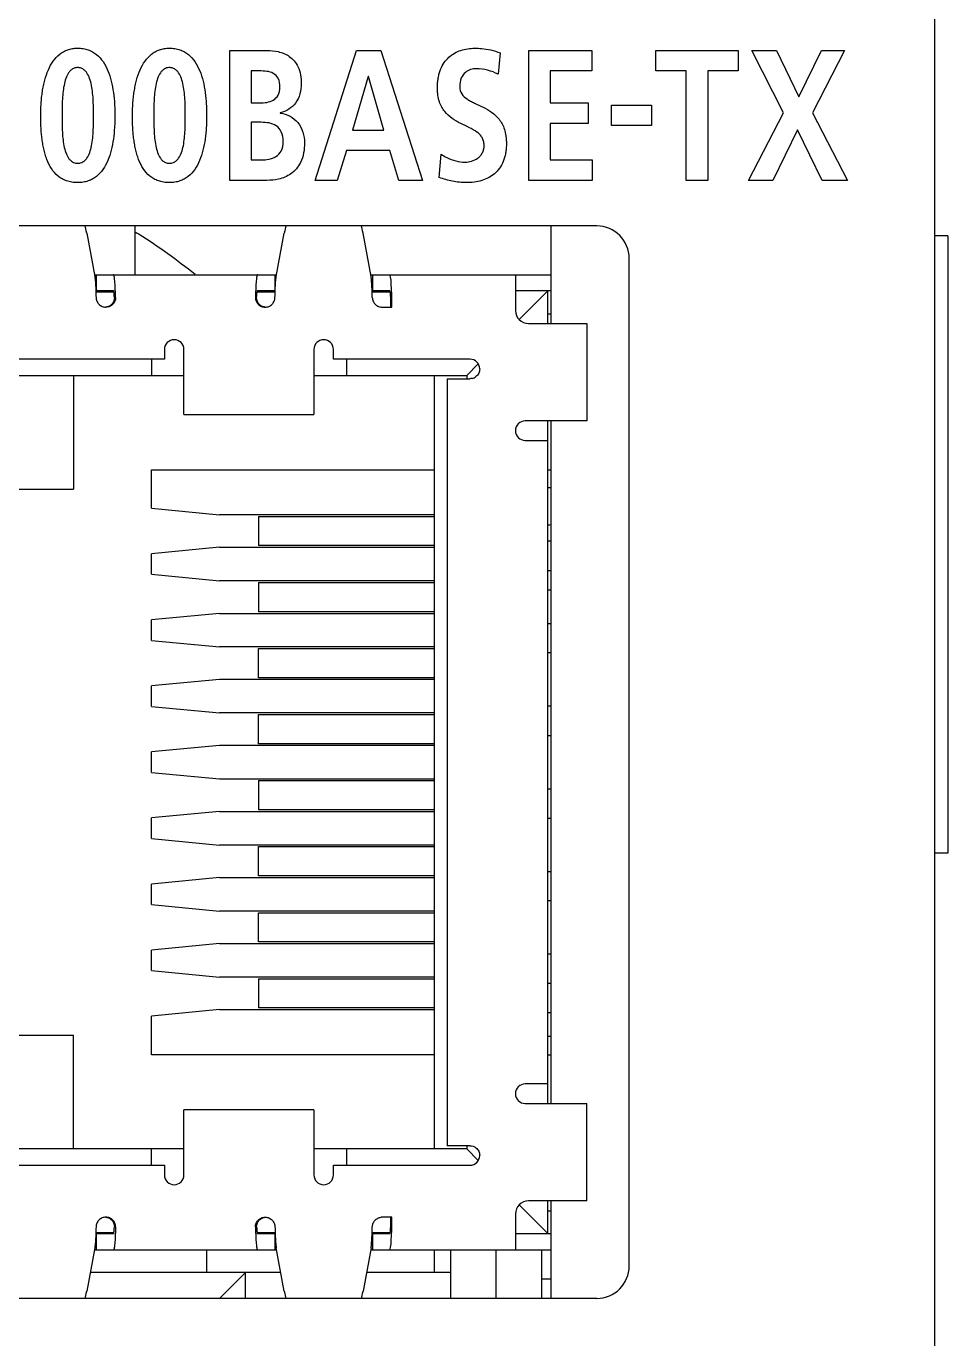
# Model space of a CAD drawing. Extents: x -3 to 202, y 0 to 153.
# Drawn here: x 188.12 to 202.3, y 23.26 to 43.45 of the extents above; entities that cross this region are included whole.
import ezdxf

# ---------------------------------------------------------------- set-up
doc = ezdxf.new("R2010")
doc.units = 0
doc.header["$LTSCALE"] = 19.36
doc.layers.get('0').update_dxf_attribs({"linetype": 'CONTINUOUS'})

msp = doc.modelspace()

# ---------------------------------------------------------------- linework, layer by layer
at = {"color": 7, "linetype": 'CONTINUOUS'}
for p, q in [((202.0985, 18.9832), (202.0985, 123.9832)), ((191.254, 43.0824), (191.8266, 43.0824)), ((191.254, 41.0836), (191.254, 43.0824)), ((192.5673, 41.0836), (193.2057, 43.0824)), ((193.2057, 43.0824), (193.5764, 43.0824)), ((193.5764, 43.0824), (194.2196, 41.0836)), ((195.4129, 43.0452), (195.3826, 42.7158)), ((195.8556, 43.0824), (196.8227, 43.0824)), ((195.8556, 41.0836), (195.8556, 43.0824)), ((196.8227, 43.0824), (196.8227, 42.7672)), ((197.8076, 43.0824), (199.0751, 43.0824)), ((197.8076, 42.7672), (197.8076, 43.0824)), ((199.0751, 43.0824), (199.0751, 42.7672)), ((199.2852, 43.0824), (199.6656, 43.0824)), ((199.7731, 42.1229), (199.2852, 43.0824)), ((199.6656, 43.0824), (200.008, 42.3693)), ((200.008, 42.3693), (200.3577, 43.0824)), ((200.7098, 43.0824), (200.2168, 42.1229)), ((200.3577, 43.0824), (200.7098, 43.0824)), ((191.7095, 42.7672), (191.5827, 42.7672)), ((191.5827, 42.7672), (191.5827, 42.2749)), ((193.3817, 42.6814), (193.1447, 41.8566)), ((193.3865, 42.6814), (193.3817, 42.6814)), ((193.6236, 41.8566), (193.3865, 42.6814)), ((196.8227, 42.7672), (196.184, 42.7672)), ((196.184, 42.7672), (196.184, 42.2749)), ((198.2772, 42.7672), (197.8076, 42.7672)), ((198.2772, 41.0836), (198.2772, 42.7672)), ((199.0751, 42.7672), (198.6059, 42.7672)), ((198.6059, 42.7672), (198.6059, 41.0836)), ((191.5827, 42.2749), (191.7164, 42.2749)), ((196.184, 42.2749), (196.7686, 42.2749)), ((196.7686, 42.2749), (196.7686, 41.9596)), ((197.1241, 42.2404), (197.7411, 42.2404)), ((197.1241, 41.9255), (197.1241, 42.2404)), ((197.7411, 42.2404), (197.7411, 41.9255)), ((192.0285, 42.1229), (192.0285, 42.1171)), ((199.2356, 41.0836), (199.7731, 42.1229)), ((200.2168, 42.1229), (200.7542, 41.0836)), ((191.7377, 41.9769), (191.5827, 41.9769)), ((191.5827, 41.9769), (191.5827, 41.3984)), ((193.1447, 41.8566), (193.6236, 41.8566)), ((196.7686, 41.9596), (196.184, 41.9596)), ((196.184, 41.9596), (196.184, 41.3984)), ((197.7411, 41.9255), (197.1241, 41.9255)), ((199.9894, 41.8621), (199.6067, 41.0836)), ((200.367, 41.0836), (199.9894, 41.8621)), ((191.5827, 41.3984), (191.7377, 41.3984)), ((193.0506, 41.5418), (192.9077, 41.0836)), ((193.7149, 41.5418), (193.0506, 41.5418)), ((193.8558, 41.0836), (193.7149, 41.5418)), ((194.4745, 41.1263), (194.5048, 41.4873)), ((196.184, 41.3984), (196.8272, 41.3984)), ((196.8272, 41.3984), (196.8272, 41.0836)), ((191.8266, 41.0836), (191.254, 41.0836)), ((192.9077, 41.0836), (192.5673, 41.0836)), ((194.2196, 41.0836), (193.8558, 41.0836)), ((196.8272, 41.0836), (195.8556, 41.0836)), ((198.6059, 41.0836), (198.2772, 41.0836)), ((199.6067, 41.0836), (199.2356, 41.0836)), ((200.7542, 41.0836), (200.367, 41.0836)), ((196.8985, 40.3832), (183.8985, 40.3832)), ((189.7985, 39.6332), (189.7985, 40.3832)), ((196.1985, 38.8832), (196.1985, 40.3832)), ((189.0547, 40.2711), (189.1772, 39.6062)), ((191.9699, 39.6062), (192.0923, 40.2711)), ((193.4272, 39.6062), (193.3047, 40.2711)), ((202.2985, 40.2332), (202.0985, 40.2332)), ((202.2985, 40.2332), (202.2985, 30.7332)), ((197.3985, 24.3832), (197.3985, 39.8832)), ((189.1722, 39.6332), (191.9748, 39.6332)), ((189.1985, 39.6332), (189.1985, 39.3832)), ((191.9485, 39.6332), (191.9485, 39.3832)), ((193.4222, 39.6332), (196.1985, 39.6332)), ((193.4485, 39.6332), (193.4485, 39.3832)), ((195.6485, 39.6332), (195.6485, 39.0832)), ((189.4669, 39.3832), (189.1942, 39.3832)), ((189.4721, 39.3747), (189.1945, 39.3747)), ((191.9525, 39.3747), (191.675, 39.3747)), ((191.9529, 39.3832), (191.6801, 39.3832)), ((193.7169, 39.3832), (193.4442, 39.3832)), ((193.7221, 39.3747), (193.4445, 39.3747)), ((196.1985, 39.3832), (195.6485, 39.3832)), ((196.1485, 39.3832), (195.7071, 38.9418)), ((196.1485, 38.8832), (196.1485, 39.3832)), ((189.1947, 39.368), (189.4724, 39.368)), ((191.6747, 39.368), (191.9523, 39.368)), ((193.4447, 39.368), (193.7224, 39.368)), ((193.5988, 39.1332), (193.7485, 39.1332)), ((196.1485, 39.0332), (196.1985, 39.0332)), ((195.8485, 38.8832), (196.7485, 38.8832)), ((196.7485, 38.8832), (196.7485, 37.3832)), ((190.2485, 38.4832), (190.2485, 38.3332)), ((190.5485, 37.4832), (190.5485, 38.4832)), ((192.5485, 38.4832), (192.5485, 37.4832)), ((192.8485, 38.3332), (192.8485, 38.4832)), ((190.2485, 38.3332), (187.5985, 38.3332)), ((190.0485, 38.3332), (190.0485, 38.0832)), ((194.9485, 38.3332), (192.8485, 38.3332)), ((193.0485, 38.3332), (193.0485, 38.0832)), ((194.8985, 38.0832), (195.0766, 38.2612)), ((187.6485, 38.0832), (190.5485, 38.0832)), ((188.8485, 38.0832), (188.8485, 36.3332)), ((192.5485, 38.0832), (194.8985, 38.0832)), ((194.3985, 38.0832), (194.3985, 26.1832)), ((194.5985, 38.0332), (194.9485, 38.0332)), ((194.5985, 38.0332), (194.5985, 26.2332)), ((194.8985, 38.0832), (194.8985, 38.0332)), ((190.5485, 37.4832), (192.5485, 37.4832)), ((196.7485, 37.3832), (195.7985, 37.3832)), ((196.1485, 26.8832), (196.1485, 37.3832)), ((196.1985, 26.8832), (196.1985, 37.3832)), ((195.7985, 37.0832), (196.1485, 37.0832)), ((190.0485, 36.6332), (194.3985, 36.6332)), ((190.0485, 36.0392), (190.0485, 36.6332)), ((196.1485, 36.6332), (196.1985, 36.6332)), ((196.1985, 36.3532), (196.1485, 36.3532)), ((187.1485, 36.3332), (188.8485, 36.3332)), ((190.0485, 36.0392), (191.0985, 35.9392)), ((194.3985, 35.9392), (191.0985, 35.9392)), ((191.6986, 35.9142), (194.3985, 35.9142)), ((191.6986, 35.9142), (191.6986, 35.4642)), ((191.0985, 35.4392), (190.0485, 35.3392)), ((190.0485, 35.0232), (190.0485, 35.3392)), ((191.0985, 35.4392), (194.3985, 35.4392)), ((194.3985, 35.4642), (191.6986, 35.4642)), ((196.1985, 35.5332), (196.1485, 35.5332)), ((190.0485, 35.0232), (191.0985, 34.9232)), ((196.1485, 35.0832), (196.1985, 35.0832)), ((194.3985, 34.9232), (191.0985, 34.9232)), ((191.6986, 34.8982), (194.3985, 34.8982)), ((191.6986, 34.8982), (191.6986, 34.4482)), ((191.0985, 34.4232), (190.0485, 34.3232)), ((191.0985, 34.4232), (194.3985, 34.4232)), ((194.3985, 34.4482), (191.6986, 34.4482)), ((190.0485, 34.0072), (190.0485, 34.3232)), ((196.1985, 34.2632), (196.1485, 34.2632)), ((190.0485, 34.0072), (191.0985, 33.9072)), ((194.3985, 33.9072), (191.0985, 33.9072)), ((191.6986, 33.8822), (194.3985, 33.8822)), ((191.6986, 33.4322), (191.6986, 33.8822)), ((196.1985, 33.8132), (196.1485, 33.8132)), ((191.0985, 33.4072), (190.0485, 33.3072)), ((194.3985, 33.4072), (191.0985, 33.4072)), ((194.3985, 33.4322), (191.6986, 33.4322)), ((190.0485, 32.9912), (190.0485, 33.3072)), ((190.0485, 32.9912), (191.0985, 32.8912)), ((196.1985, 32.9932), (196.1485, 32.9932)), ((194.3985, 32.8912), (191.0985, 32.8912)), ((191.6986, 32.8662), (194.3985, 32.8662)), ((191.6986, 32.4162), (191.6986, 32.8662)), ((196.1485, 32.5432), (196.1985, 32.5432)), ((191.0985, 32.3912), (190.0485, 32.2912)), ((194.3985, 32.3912), (191.0985, 32.3912)), ((194.3985, 32.4162), (191.6986, 32.4162)), ((190.0485, 31.9752), (190.0485, 32.2912)), ((190.0485, 31.9752), (191.0985, 31.8752)), ((191.0985, 31.8752), (194.3985, 31.8752)), ((191.6986, 31.8502), (194.3985, 31.8502)), ((191.6986, 31.8502), (191.6986, 31.4002)), ((196.1485, 31.7232), (196.1985, 31.7232)), ((191.0985, 31.3752), (190.0485, 31.2752)), ((191.0985, 31.3752), (194.3985, 31.3752)), ((194.3985, 31.4002), (191.6986, 31.4002)), ((190.0485, 30.9592), (190.0485, 31.2752)), ((196.1485, 31.2732), (196.1985, 31.2732)), ((190.0485, 30.9592), (191.0985, 30.8592)), ((194.3985, 30.8592), (191.0985, 30.8592)), ((191.6986, 30.8342), (194.3985, 30.8342)), ((191.6986, 30.3842), (191.6986, 30.8342)), ((202.2985, 30.7332), (202.0985, 30.7332)), ((191.0985, 30.3592), (190.0485, 30.2592)), ((191.0985, 30.3592), (194.3985, 30.3592)), ((194.3985, 30.3842), (191.6986, 30.3842)), ((196.1485, 30.4532), (196.1985, 30.4532)), ((190.0485, 29.9432), (190.0485, 30.2592)), ((190.0485, 29.9432), (191.0985, 29.8432)), ((196.1485, 30.0032), (196.1985, 30.0032)), ((194.3985, 29.8432), (191.0985, 29.8432)), ((191.6986, 29.8182), (194.3985, 29.8182)), ((191.6986, 29.3682), (191.6986, 29.8182)), ((191.0985, 29.3432), (190.0485, 29.2432)), ((191.0985, 29.3432), (194.3985, 29.3432)), ((194.3985, 29.3682), (191.6986, 29.3682)), ((190.0485, 28.9272), (190.0485, 29.2432)), ((196.1485, 29.1832), (196.1985, 29.1832)), ((190.0485, 28.9272), (191.0985, 28.8272)), ((194.3985, 28.8272), (191.0985, 28.8272)), ((191.6986, 28.8022), (194.3985, 28.8022)), ((191.6986, 28.8022), (191.6986, 28.3522)), ((196.1485, 28.7332), (196.1985, 28.7332)), ((191.0985, 28.3272), (190.0485, 28.2272)), ((191.0985, 28.3272), (194.3985, 28.3272)), ((194.3985, 28.3522), (191.6986, 28.3522)), ((196.1485, 28.2832), (196.1735, 28.2832)), ((190.0485, 27.6332), (190.0485, 28.2272)), ((187.1485, 27.9332), (188.8485, 27.9332)), ((188.8485, 26.1832), (188.8485, 27.9332)), ((196.1985, 27.9132), (196.1485, 27.9132)), ((194.3985, 27.6332), (190.0485, 27.6332)), ((196.1485, 27.6332), (196.1985, 27.6332)), ((196.1485, 27.1832), (195.7985, 27.1832)), ((195.7985, 26.8832), (196.7485, 26.8832)), ((196.7485, 25.3832), (196.7485, 26.8832)), ((192.5485, 26.7832), (190.5485, 26.7832)), ((190.5485, 25.7832), (190.5485, 26.7832)), ((192.5485, 26.7832), (192.5485, 25.7832)), ((190.5485, 26.1832), (187.6485, 26.1832)), ((190.0485, 25.9332), (190.0485, 26.1832)), ((194.8985, 26.1832), (192.5485, 26.1832)), ((193.0485, 26.1832), (193.0485, 25.9332)), ((194.9485, 26.2332), (194.5985, 26.2332)), ((194.8985, 26.2332), (194.8985, 26.1832)), ((194.8985, 26.1832), (195.0766, 26.0051)), ((187.5985, 25.9332), (190.2485, 25.9332)), ((190.2485, 25.9332), (190.2485, 25.7832)), ((192.8485, 25.9332), (194.9485, 25.9332)), ((192.8485, 25.7832), (192.8485, 25.9332)), ((196.1485, 24.8832), (195.7071, 25.3246)), ((196.7485, 25.3832), (195.8485, 25.3832)), ((196.1485, 24.8832), (196.1485, 25.3832)), ((196.1985, 23.8832), (196.1985, 25.3832)), ((193.7485, 25.1332), (193.5988, 25.1332)), ((195.6485, 25.1832), (195.6485, 24.6332)), ((196.1485, 25.2332), (196.1985, 25.2332)), ((189.1942, 24.8832), (189.4669, 24.8832)), ((189.4721, 24.8917), (189.1945, 24.8917)), ((189.1947, 24.8984), (189.4724, 24.8984)), ((189.1985, 24.8832), (189.1985, 24.6332)), ((191.6747, 24.8984), (191.9523, 24.8984)), ((191.9525, 24.8917), (191.675, 24.8917)), ((191.6801, 24.8832), (191.9529, 24.8832)), ((191.9485, 24.8832), (191.9485, 24.6332)), ((193.4442, 24.8832), (193.7169, 24.8832)), ((193.7221, 24.8917), (193.4445, 24.8917)), ((193.4447, 24.8984), (193.7224, 24.8984)), ((193.4485, 24.8832), (193.4485, 24.6332)), ((195.6485, 24.8832), (196.1985, 24.8832)), ((189.1772, 24.6602), (189.0547, 23.9954)), ((192.0923, 23.9954), (191.9699, 24.6602)), ((193.4272, 24.6602), (193.3047, 23.9954)), ((189.1722, 24.6332), (191.9748, 24.6332)), ((190.8985, 24.6332), (190.8985, 24.2832)), ((193.4222, 24.6332), (196.1985, 24.6332)), ((194.3985, 24.6332), (194.3985, 24.2832)), ((194.6485, 24.6332), (194.6485, 23.8832)), ((195.3485, 24.6332), (195.3485, 23.8832)), ((196.0485, 24.6332), (196.0485, 23.8832)), ((192.0393, 24.2832), (189.1077, 24.2832)), ((191.0985, 23.8832), (191.4985, 24.2832)), ((191.4985, 23.8832), (191.4985, 24.2832)), ((194.6485, 24.2832), (193.3577, 24.2832)), ((196.0485, 24.1832), (196.1985, 24.1832)), ((196.8985, 23.8832), (183.8985, 23.8832))]:
    msp.add_line(p, q, dxfattribs=at)
for centre, radius, start, end in [((196.8985, 39.8832), 0.5, 0, 90), ((189.7003, 39.9971), 0.3, 57.51825, 70.88494), ((184.5985, 31.9832), 9.8, 51.33241, 57.51825), ((193.5988, 39.2838), 0.1506, 264.01225, 269.99161), ((195.8485, 39.0832), 0.2, 179.99995, 269.99986), ((190.3985, 38.4832), 0.15, 0, 180), ((192.6985, 38.4832), 0.15, 0, 180), ((194.9485, 38.1832), 0.15, 0, 90), ((194.9495, 38.1816), 0.1482, 282.34944, 282.91146), ((194.95, 38.1799), 0.1465, 282.86983, 295.12273), ((194.9512, 38.1772), 0.1435, 295.1451, 296.24952), ((194.9485, 38.1822), 0.1492, 296.32472, 308.59428), ((195.7985, 37.2332), 0.15, 90, 270), ((196.2094, 35.2832), 0.5, 91.2503, 97.03024), ((196.2094, 35.2832), 0.5, 262.96976, 268.7497), ((195.7985, 27.0332), 0.15, 90, 270), ((194.9485, 26.0832), 0.15, 270, 360), ((190.3985, 25.7832), 0.15, 180, 360), ((192.6985, 25.7832), 0.15, 180, 360), ((195.8485, 25.1832), 0.2, 90.00014, 180.00005), ((193.5988, 24.9826), 0.1506, 90.0079, 95.98892), ((196.8985, 24.3832), 0.5, 270, 360)]:
    msp.add_arc(centre, radius, start, end, dxfattribs=at)
for centre, major_axis, ratio, start_param, end_param in [((188.9933, 37.4332), (0, 3), 0.0631579, -0.3302974, -0.1800756), ((192.1538, 37.4332), (0, 3), 0.0631579, 0.1800756, 0.3302974), ((193.2433, 37.4332), (0, 3), 0.0631579, -0.3302974, -0.1800756), ((193.7169, 39.1332), (0, 0.5), 0.0631579, -1.5707963, -0.0000129), ((189.4669, 39.1332), (0, 0.25), 0.0631579, -0.2508738, -0.0000158), ((189.4721, 39.3697), (0, 0.005), 0.0631579, -1.9110938, 0.0015236), ((191.675, 39.3697), (0, 0.005), 0.0631579, -0.0015236, 1.9110938), ((191.6801, 39.1332), (0, 0.25), 0.0631579, 0.0000158, 0.2508728), ((193.7169, 39.1332), (0, 0.25), 0.0631579, -0.2508924, -0.0000158), ((193.7221, 39.3697), (0, 0.005), 0.0631579, -1.9110938, 0.0015236), ((193.7169, 39.1332), (0, 0.25), 0.0631579, -1.5707963, -0.3502977), ((196.1735, 30.5832), (0, 2.3), 0.25, -3.1415927, -3.0981007), ((193.7169, 25.1332), (0, 0.5), 0.0631579, -3.1415797, -1.5707963), ((193.7169, 25.1332), (0, 0.25), 0.0631579, -2.791295, -1.5707963), ((189.4669, 25.1332), (0, 0.25), 0.0631579, -3.1415769, -2.8907189), ((189.4721, 24.8967), (0, 0.005), 0.0631579, -3.1431162, -1.2304988), ((191.675, 24.8967), (0, 0.005), 0.0631579, 1.2304988, 3.1431162), ((191.6801, 25.1332), (0, 0.25), 0.0631579, 2.8907199, 3.1415769), ((193.7169, 25.1332), (0, 0.25), 0.0631579, -3.1415768, -2.8906973), ((193.7221, 24.8967), (0, 0.005), 0.0631579, -3.1431162, -1.2304988), ((188.9933, 26.8332), (0, 3), 0.0631579, -2.961517, -2.8112953), ((192.1538, 26.8332), (0, 3), 0.0631579, -3.47189, -3.3216683), ((193.2433, 26.8332), (0, 3), 0.0631579, -2.961517, -2.8112953)]:
    msp.add_ellipse(centre, major_axis=major_axis, ratio=ratio, start_param=start_param, end_param=end_param, dxfattribs=at)
for points, knots in [([(188.3464, 42.0771), (188.3464, 42.0791), (188.3464, 42.083), (188.3464, 42.0908), (188.3465, 42.1046), (188.3467, 42.1242), (188.3472, 42.1478), (188.3481, 42.1792), (188.3497, 42.2185), (188.3533, 42.2812), (188.36, 42.3587), (188.3719, 42.4504), (188.3877, 42.5396), (188.4141, 42.6522), (188.4578, 42.7826), (188.5322, 42.9204), (188.6165, 43.0127), (188.6962, 43.0658), (188.7626, 43.0951), (188.8228, 43.1098), (188.8739, 43.1159), (188.9152, 43.1174), (188.9573, 43.1158), (189.0119, 43.1094), (189.0757, 43.0938), (189.1453, 43.0628), (189.2277, 43.0071), (189.313, 42.911), (189.3858, 42.7691), (189.4359, 42.6079), (189.4673, 42.4344), (189.481, 42.2854), (189.4859, 42.1658), (189.4867, 42.1065), (189.4867, 42.0771)], [0, 0, 0, 0, 0.0022222, 0.0044457, 0.008896, 0.0178085, 0.0267332, 0.0356657, 0.0535367, 0.0713875, 0.1068955, 0.141938, 0.1762828, 0.2097251, 0.2732348, 0.3318384, 0.386351, 0.4130332, 0.4400832, 0.4682744, 0.4830735, 0.4984761, 0.5150546, 0.5308968, 0.5608248, 0.5892362, 0.6170041, 0.6731447, 0.7328737, 0.7968818, 0.86414, 0.9326736, 0.9666578, 1, 1, 1, 1]), ([(189.7578, 42.0771), (189.7578, 42.0791), (189.7578, 42.083), (189.7578, 42.0908), (189.7579, 42.1046), (189.7582, 42.1242), (189.7586, 42.1478), (189.7595, 42.1792), (189.7611, 42.2185), (189.7648, 42.2812), (189.7715, 42.3587), (189.7834, 42.4504), (189.7992, 42.5396), (189.8257, 42.6522), (189.8695, 42.7827), (189.9439, 42.9204), (190.0283, 43.0127), (190.108, 43.0658), (190.1744, 43.0951), (190.2346, 43.1098), (190.2857, 43.1159), (190.327, 43.1174), (190.3691, 43.1158), (190.4237, 43.1094), (190.4875, 43.0938), (190.5572, 43.0628), (190.6395, 43.0071), (190.7248, 42.911), (190.7976, 42.7691), (190.8477, 42.6079), (190.8791, 42.4344), (190.8928, 42.2854), (190.8977, 42.1658), (190.8985, 42.1065), (190.8985, 42.0771)], [0, 0, 0, 0, 0.0022221, 0.0044454, 0.0088955, 0.0178075, 0.0267317, 0.0356637, 0.0535337, 0.0713836, 0.10689, 0.1419316, 0.1762761, 0.209719, 0.2732329, 0.3318447, 0.3863685, 0.413056, 0.4401104, 0.4683039, 0.4831033, 0.4985053, 0.5150829, 0.5309242, 0.5608504, 0.5892601, 0.6170264, 0.6731638, 0.7328893, 0.7968936, 0.864148, 0.9326776, 0.9666598, 1, 1, 1, 1]), ([(191.8266, 43.0824), (191.8842, 43.0824), (192.0044, 43.0713), (192.1841, 43.0011), (192.3327, 42.8239), (192.3551, 42.6598), (192.3551, 42.5698)], [0, 0, 0, 0, 0.2072062, 0.4312179, 0.6760244, 1, 1, 1, 1]), ([(194.8755, 41.364), (194.9086, 41.364), (194.9769, 41.3747), (195.0561, 41.4122), (195.1094, 41.4597), (195.1415, 41.505), (195.1586, 41.5499), (195.1658, 41.5896), (195.1676, 41.6222), (195.1657, 41.6552), (195.1579, 41.6964), (195.1386, 41.743), (195.1016, 41.7902), (195.0368, 41.8443), (194.936, 41.898), (194.805, 41.9581), (194.6716, 42.0322), (194.5724, 42.1207), (194.5112, 42.2126), (194.4754, 42.2968), (194.4572, 42.377), (194.4496, 42.4484), (194.4479, 42.5005), (194.4488, 42.5473), (194.452, 42.5989), (194.4597, 42.6597), (194.4749, 42.7278), (194.5019, 42.8083), (194.548, 42.8963), (194.6227, 42.9816), (194.7111, 43.0448), (194.842, 43.1019), (194.95, 43.1169), (195.0212, 43.1169)], [0, 0, 0, 0, 0.0381643, 0.0785599, 0.0990575, 0.1199625, 0.142008, 0.1538317, 0.1664021, 0.1795676, 0.1918109, 0.2146374, 0.2370139, 0.2603171, 0.3115167, 0.3679333, 0.4267414, 0.4870228, 0.5189368, 0.5534081, 0.5919381, 0.6132578, 0.6362161, 0.6520053, 0.6671901, 0.6958792, 0.7225758, 0.7475719, 0.793555, 0.8361219, 0.8771198, 0.9178091, 1, 1, 1, 1]), ([(195.0212, 43.1169), (195.0559, 43.1169), (195.1889, 43.1116), (195.3217, 43.0823), (195.4129, 43.0452)], [0, 0, 0, 0, 0.260109, 1, 1, 1, 1]), ([(189.158, 42.0771), (189.158, 42.152), (189.1575, 42.2682), (189.1467, 42.4243), (189.1302, 42.5419), (189.1031, 42.6486), (189.0675, 42.7259), (189.0289, 42.773), (188.9957, 42.7991), (188.9636, 42.8126), (188.936, 42.818), (188.9143, 42.8193), (188.8926, 42.818), (188.8655, 42.8126), (188.834, 42.799), (188.8014, 42.773), (188.7634, 42.7258), (188.7285, 42.6485), (188.7019, 42.5419), (188.6858, 42.4242), (188.6752, 42.2682), (188.6747, 42.152), (188.6747, 42.0771)], [0, 0, 0, 0, 0.132909, 0.2060688, 0.2775754, 0.3434539, 0.4010083, 0.4267172, 0.4510349, 0.4751524, 0.4876814, 0.5008181, 0.5137146, 0.5260223, 0.549764, 0.5738022, 0.5993172, 0.6566633, 0.7224601, 0.7939391, 0.8670917, 1, 1, 1, 1]), ([(190.5698, 42.0771), (190.5698, 42.152), (190.5693, 42.2682), (190.5585, 42.4243), (190.5421, 42.5419), (190.5149, 42.6486), (190.4793, 42.7259), (190.4407, 42.773), (190.4075, 42.7991), (190.3754, 42.8126), (190.3478, 42.818), (190.326, 42.8193), (190.3044, 42.818), (190.2772, 42.8126), (190.2457, 42.799), (190.2131, 42.773), (190.175, 42.7258), (190.1401, 42.6485), (190.1134, 42.5419), (190.0973, 42.4242), (190.0867, 42.2682), (190.0861, 42.152), (190.0861, 42.0771)], [0, 0, 0, 0, 0.1328923, 0.2060429, 0.2775406, 0.3434108, 0.400958, 0.4266637, 0.4509783, 0.4750928, 0.4876202, 0.5007553, 0.5136687, 0.5259917, 0.5497594, 0.573816, 0.5993426, 0.6566975, 0.7224922, 0.7939643, 0.8671083, 1, 1, 1, 1]), ([(192.0264, 42.5181), (192.0264, 42.5647), (192.0161, 42.6508), (191.9282, 42.739), (191.8202, 42.7651), (191.7472, 42.7672), (191.7095, 42.7672)], [0, 0, 0, 0, 0.3009973, 0.5270706, 0.7565525, 1, 1, 1, 1]), ([(195.0491, 42.8016), (194.989, 42.8016), (194.8869, 42.7725), (194.8025, 42.6526), (194.7915, 42.5694), (194.7915, 42.5236)], [0, 0, 0, 0, 0.4258316, 0.6753278, 1, 1, 1, 1]), ([(191.7164, 42.2749), (191.7521, 42.2749), (191.8233, 42.2797), (191.9267, 42.3114), (192.0125, 42.3939), (192.0264, 42.4754), (192.0264, 42.5181)], [0, 0, 0, 0, 0.2403016, 0.4781083, 0.7126972, 1, 1, 1, 1]), ([(192.3551, 42.5698), (192.3551, 42.4665), (192.314, 42.3071), (192.1657, 42.1695), (192.0754, 42.1333), (192.0285, 42.1229)], [0, 0, 0, 0, 0.5210149, 0.7577971, 1, 1, 1, 1]), ([(194.7915, 42.5236), (194.7915, 42.4857), (194.8126, 42.4075), (194.8888, 42.3429), (194.9589, 42.3019), (195.0419, 42.261), (195.1535, 42.2109), (195.2868, 42.1359), (195.3857, 42.0457), (195.4466, 41.952), (195.4824, 41.8664), (195.5005, 41.785), (195.5082, 41.7125), (195.5098, 41.6601), (195.5089, 41.6136), (195.5057, 41.5628), (195.498, 41.503), (195.4825, 41.4359), (195.4551, 41.3563), (195.4074, 41.2687), (195.3294, 41.1839), (195.2357, 41.121), (195.0923, 41.0631), (194.9738, 41.0491), (194.8945, 41.0491)], [0, 0, 0, 0, 0.0519267, 0.1036005, 0.1325415, 0.1635814, 0.2303414, 0.300369, 0.3726588, 0.4111267, 0.4527525, 0.4992757, 0.5249895, 0.5526491, 0.5710713, 0.5888047, 0.6223629, 0.6536764, 0.6831044, 0.7376796, 0.7890386, 0.8396303, 0.8911835, 1, 1, 1, 1]), ([(189.4867, 42.0771), (189.4867, 42.0478), (189.4859, 41.9887), (189.4807, 41.8697), (189.4667, 41.7218), (189.4347, 41.5501), (189.384, 41.3909), (189.3108, 41.2511), (189.2255, 41.1567), (189.1435, 41.1021), (189.0743, 41.0717), (189.011, 41.0564), (188.9569, 41.0501), (188.9132, 41.0486), (188.8688, 41.0502), (188.8118, 41.0569), (188.7456, 41.0733), (188.6739, 41.1058), (188.5904, 41.1637), (188.5056, 41.263), (188.448, 41.3819), (188.4132, 41.4857), (188.3921, 41.5683), (188.3757, 41.6535), (188.3635, 41.7399), (188.3551, 41.8265), (188.3506, 41.8983), (188.3483, 41.9549), (188.3473, 41.9896), (188.3468, 42.0171), (188.3465, 42.0373), (188.3464, 42.054), (188.3464, 42.0656), (188.3464, 42.0722), (188.3464, 42.0755), (188.3464, 42.0771)], [0, 0, 0, 0, 0.0334519, 0.0674597, 0.1358365, 0.2027578, 0.2663577, 0.3257083, 0.3815712, 0.4092363, 0.4375534, 0.4673728, 0.4831465, 0.4996426, 0.5171488, 0.5338032, 0.5650599, 0.5944962, 0.6230797, 0.6804588, 0.7410137, 0.772736, 0.805236, 0.8382808, 0.8715754, 0.9047795, 0.9375197, 0.9535927, 0.9693988, 0.9771855, 0.9848858, 0.9924928, 0.9962593, 0.9981329, 1, 1, 1, 1]), ([(188.6747, 42.0771), (188.6747, 42.0036), (188.675, 41.8895), (188.6852, 41.736), (188.701, 41.62), (188.7275, 41.5148), (188.7625, 41.4386), (188.8006, 41.392), (188.8334, 41.3663), (188.8651, 41.3529), (188.8924, 41.3476), (188.9143, 41.3463), (188.9362, 41.3476), (188.9641, 41.3529), (188.9964, 41.3663), (189.0298, 41.3919), (189.0687, 41.4384), (189.1043, 41.5147), (189.1313, 41.62), (189.1474, 41.736), (189.1578, 41.8895), (189.158, 42.0036), (189.158, 42.0771)], [0, 0, 0, 0, 0.1320254, 0.2048875, 0.2761646, 0.341865, 0.3992885, 0.4249571, 0.4492609, 0.473401, 0.4859575, 0.499133, 0.5125697, 0.5253658, 0.5499107, 0.5745131, 0.6003868, 0.6580251, 0.7238053, 0.7951071, 0.8679744, 1, 1, 1, 1]), ([(190.8985, 42.0771), (190.8985, 42.0478), (190.8977, 41.9887), (190.8925, 41.8697), (190.8785, 41.7218), (190.8465, 41.5501), (190.7958, 41.3909), (190.7226, 41.2511), (190.6373, 41.1567), (190.5553, 41.1021), (190.4861, 41.0717), (190.4228, 41.0564), (190.3687, 41.0501), (190.325, 41.0486), (190.2806, 41.0502), (190.2235, 41.0569), (190.1573, 41.0733), (190.0856, 41.1058), (190.002, 41.1637), (189.9171, 41.263), (189.8595, 41.3819), (189.8247, 41.4857), (189.8035, 41.5683), (189.7872, 41.6535), (189.775, 41.7399), (189.7665, 41.8265), (189.762, 41.8983), (189.7597, 41.9549), (189.7588, 41.9896), (189.7583, 42.0171), (189.758, 42.0373), (189.7579, 42.054), (189.7578, 42.0656), (189.7578, 42.0722), (189.7578, 42.0755), (189.7578, 42.0771)], [0, 0, 0, 0, 0.0334487, 0.0674532, 0.1358233, 0.2027382, 0.2663318, 0.3256767, 0.3815342, 0.4091966, 0.4375109, 0.4673275, 0.4830997, 0.4995941, 0.5171106, 0.5337745, 0.5650476, 0.594497, 0.6230901, 0.6804791, 0.741035, 0.772756, 0.8052539, 0.8382961, 0.8715877, 0.9047887, 0.9375257, 0.9535972, 0.9694018, 0.9771878, 0.9848872, 0.9924936, 0.9962597, 0.9981331, 1, 1, 1, 1]), ([(190.0861, 42.0771), (190.0861, 42.0036), (190.0865, 41.8895), (190.0968, 41.736), (190.1127, 41.62), (190.1392, 41.5148), (190.1742, 41.4385), (190.2123, 41.392), (190.2452, 41.3663), (190.2769, 41.3529), (190.3042, 41.3476), (190.3261, 41.3463), (190.348, 41.3476), (190.3758, 41.3529), (190.4081, 41.3663), (190.4415, 41.3919), (190.4803, 41.4384), (190.516, 41.5147), (190.5429, 41.62), (190.5591, 41.736), (190.5695, 41.8895), (190.5698, 42.0036), (190.5698, 42.0771)], [0, 0, 0, 0, 0.1320276, 0.2048929, 0.2761763, 0.3418874, 0.3993262, 0.4250037, 0.4493158, 0.4734623, 0.4860206, 0.4991968, 0.5126156, 0.5253964, 0.5499182, 0.5745071, 0.6003743, 0.6580117, 0.7237962, 0.7951022, 0.8679723, 1, 1, 1, 1]), ([(192.0285, 42.1171), (192.0815, 42.111), (192.1845, 42.0801), (192.3537, 41.9415), (192.404, 41.7709), (192.404, 41.6616)], [0, 0, 0, 0, 0.2495148, 0.4890384, 1, 1, 1, 1]), ([(192.0753, 41.6761), (192.0753, 41.7293), (192.0642, 41.8261), (191.9748, 41.933), (191.8581, 41.9723), (191.7785, 41.9769), (191.7377, 41.9769)], [0, 0, 0, 0, 0.3081432, 0.5392531, 0.7638106, 1, 1, 1, 1]), ([(191.7377, 41.3984), (191.7769, 41.3984), (191.855, 41.4043), (191.9683, 41.442), (192.0606, 41.5369), (192.0753, 41.6279), (192.0753, 41.6761)], [0, 0, 0, 0, 0.2372463, 0.4723313, 0.7079346, 1, 1, 1, 1]), ([(192.404, 41.6616), (192.404, 41.5587), (192.3781, 41.3719), (192.2098, 41.1732), (192.0143, 41.0963), (191.8861, 41.0836), (191.8266, 41.0836)], [0, 0, 0, 0, 0.3345842, 0.584329, 0.8066847, 1, 1, 1, 1]), ([(194.5048, 41.4873), (194.5329, 41.4688), (194.6459, 41.4027), (194.778, 41.364), (194.8755, 41.364)], [0, 0, 0, 0, 0.2565739, 1, 1, 1, 1]), ([(194.8945, 41.0491), (194.8221, 41.0491), (194.6782, 41.0607), (194.5421, 41.106), (194.4745, 41.1263)], [0, 0, 0, 0, 0.5062267, 1, 1, 1, 1]), ([(189.1772, 39.6062), (189.1785, 39.5988), (189.181, 39.5821), (189.1856, 39.5408), (189.1903, 39.476), (189.1945, 39.3851), (189.1964, 39.3187), (189.1971, 39.2832)], [0, 0, 0, 0, 0.0691788, 0.1571526, 0.3847219, 0.670791, 1, 1, 1, 1]), ([(189.4971, 39.2822), (189.4966, 39.3067), (189.4954, 39.3539), (189.4929, 39.4213), (189.4898, 39.4814), (189.4861, 39.5328), (189.4825, 39.5695), (189.4793, 39.5936), (189.4771, 39.6074), (189.4747, 39.6182), (189.4727, 39.6254), (189.4708, 39.6295), (189.4695, 39.6318), (189.4679, 39.6332), (189.4669, 39.6332)], [0, 0, 0, 0, 0.2075131, 0.3992797, 0.5705267, 0.717025, 0.8352093, 0.8827844, 0.9223207, 0.9536311, 0.9766677, 0.9851383, 0.9916805, 1, 1, 1, 1]), ([(191.6801, 39.6332), (191.6791, 39.6332), (191.6776, 39.6318), (191.6762, 39.6295), (191.6744, 39.6254), (191.6723, 39.6183), (191.67, 39.6075), (191.6677, 39.5937), (191.6645, 39.5697), (191.6609, 39.5331), (191.6573, 39.4819), (191.6542, 39.4219), (191.6516, 39.3547), (191.6505, 39.3077), (191.65, 39.2832)], [0, 0, 0, 0, 0.0083253, 0.0148676, 0.0233366, 0.0463662, 0.0776654, 0.1171875, 0.1647463, 0.282897, 0.4293693, 0.6006109, 0.7924071, 1, 1, 1, 1]), ([(191.9499, 39.2822), (191.9507, 39.3178), (191.9525, 39.3844), (191.9567, 39.4756), (191.9614, 39.5406), (191.966, 39.582), (191.9685, 39.5988), (191.9699, 39.6062)], [0, 0, 0, 0, 0.329196, 0.6153061, 0.8428983, 0.9308586, 1, 1, 1, 1]), ([(193.4471, 39.2832), (193.4464, 39.3187), (193.4445, 39.3851), (193.4403, 39.476), (193.4356, 39.5408), (193.431, 39.5821), (193.4285, 39.5988), (193.4272, 39.6062)], [0, 0, 0, 0, 0.3292098, 0.6152789, 0.8428481, 0.9308217, 1, 1, 1, 1]), ([(189.1971, 39.2832), (189.1974, 39.264), (189.2057, 39.225), (189.2389, 39.1751), (189.2891, 39.1412), (189.3291, 39.1332), (189.3488, 39.1332)], [0, 0, 0, 0, 0.2450268, 0.4955848, 0.7477173, 1, 1, 1, 1]), ([(189.4796, 39.2822), (189.4804, 39.2659), (189.4758, 39.2309), (189.4494, 39.1831), (189.4049, 39.1473), (189.3679, 39.136), (189.3491, 39.134)], [0, 0, 0, 0, 0.2267119, 0.4779917, 0.7383621, 1, 1, 1, 1]), ([(189.4971, 39.2822), (189.4975, 39.2633), (189.4905, 39.2243), (189.458, 39.1746), (189.4082, 39.1411), (189.3688, 39.1332), (189.3492, 39.1332)], [0, 0, 0, 0, 0.2449807, 0.4954903, 0.7476483, 1, 1, 1, 1]), ([(189.4796, 39.2822), (189.4788, 39.2993), (189.4775, 39.323), (189.4747, 39.3516), (189.4732, 39.3631), (189.4724, 39.368)], [0, 0, 0, 0, 0.5970747, 0.8252199, 1, 1, 1, 1]), ([(191.65, 39.2832), (191.6496, 39.2641), (191.6566, 39.2249), (191.6893, 39.1749), (191.7394, 39.1411), (191.7791, 39.1332), (191.7988, 39.1332)], [0, 0, 0, 0, 0.2449125, 0.4954249, 0.7476118, 1, 1, 1, 1]), ([(191.7989, 39.134), (191.78, 39.136), (191.7426, 39.1473), (191.6978, 39.1835), (191.6713, 39.2316), (191.6667, 39.2668), (191.6675, 39.2832)], [0, 0, 0, 0, 0.2618251, 0.5223642, 0.7736624, 1, 1, 1, 1]), ([(191.6675, 39.2832), (191.6683, 39.3001), (191.6696, 39.3235), (191.6723, 39.3518), (191.6738, 39.3631), (191.6747, 39.368)], [0, 0, 0, 0, 0.5967256, 0.8249156, 1, 1, 1, 1]), ([(191.7992, 39.1332), (191.8188, 39.1332), (191.8585, 39.1411), (191.9084, 39.1748), (191.9414, 39.2244), (191.9496, 39.2632), (191.9499, 39.2822)], [0, 0, 0, 0, 0.2522506, 0.5043524, 0.7549026, 1, 1, 1, 1]), ([(193.4471, 39.2832), (193.4474, 39.2653), (193.4546, 39.2289), (193.4838, 39.1813), (193.5284, 39.1468), (193.5648, 39.136), (193.5831, 39.134)], [0, 0, 0, 0, 0.2449254, 0.4953099, 0.7475208, 1, 1, 1, 1]), ([(195.0985, 38.1832), (195.0985, 38.1609), (195.0882, 38.1156), (195.059, 38.0795), (195.0416, 38.0656)], [0, 0, 0, 0, 0.5002839, 1, 1, 1, 1]), ([(194.9812, 38.0368), (194.9784, 38.0362), (194.9675, 38.0341), (194.9563, 38.0332), (194.948, 38.0332)], [0, 0, 0, 0, 0.2522211, 1, 1, 1, 1]), ([(194.948, 26.2332), (194.9645, 26.2332), (194.9983, 26.228), (195.0282, 26.2115), (195.0415, 26.2009)], [0, 0, 0, 0, 0.4946367, 1, 1, 1, 1]), ([(195.0415, 26.2009), (195.059, 26.187), (195.0882, 26.1509), (195.0985, 26.1056), (195.0985, 26.0832)], [0, 0, 0, 0, 0.4997173, 1, 1, 1, 1]), ([(189.3488, 25.1332), (189.3291, 25.1332), (189.2891, 25.1252), (189.2389, 25.0913), (189.2057, 25.0414), (189.1974, 25.0024), (189.1971, 24.9832)], [0, 0, 0, 0, 0.2522823, 0.5044138, 0.7549713, 1, 1, 1, 1]), ([(189.3487, 25.1324), (189.3675, 25.1305), (189.4047, 25.1193), (189.4493, 25.0835), (189.4758, 25.0357), (189.4804, 25.0006), (189.4796, 24.9842)], [0, 0, 0, 0, 0.2616173, 0.521979, 0.7732793, 1, 1, 1, 1]), ([(189.4971, 24.9842), (189.4975, 25.0032), (189.4905, 25.0421), (189.458, 25.0918), (189.4082, 25.1254), (189.3688, 25.1332), (189.3492, 25.1332)], [0, 0, 0, 0, 0.2449827, 0.495488, 0.7476446, 1, 1, 1, 1]), ([(191.65, 24.9832), (191.6496, 25.0023), (191.6566, 25.0415), (191.6893, 25.0915), (191.7394, 25.1253), (191.7791, 25.1332), (191.7988, 25.1332)], [0, 0, 0, 0, 0.2449105, 0.4954272, 0.7476155, 1, 1, 1, 1]), ([(191.6675, 24.9832), (191.6667, 24.9996), (191.6713, 25.0349), (191.6978, 25.083), (191.7426, 25.1191), (191.78, 25.1304), (191.7989, 25.1324)], [0, 0, 0, 0, 0.2263366, 0.4776348, 0.7381745, 1, 1, 1, 1]), ([(191.7992, 25.1332), (191.8091, 25.1332), (191.8288, 25.1312), (191.8573, 25.1225), (191.8835, 25.1085), (191.9064, 25.0895), (191.925, 25.0665), (191.9434, 25.0324), (191.9496, 25.0033), (191.9499, 24.9842)], [0, 0, 0, 0, 0.1262787, 0.252568, 0.3788459, 0.5049655, 0.6308026, 0.7557926, 1, 1, 1, 1]), ([(193.4471, 24.9832), (193.4474, 25.0012), (193.4546, 25.0376), (193.479, 25.0771), (193.506, 25.1025), (193.5374, 25.1223), (193.5648, 25.1305), (193.5831, 25.1324)], [0, 0, 0, 0, 0.2446639, 0.4948184, 0.6212241, 0.7477956, 1, 1, 1, 1]), ([(189.1971, 24.9832), (189.1964, 24.9477), (189.1945, 24.8813), (189.1903, 24.7904), (189.1856, 24.7256), (189.181, 24.6844), (189.1785, 24.6676), (189.1772, 24.6602)], [0, 0, 0, 0, 0.329209, 0.6152781, 0.8428474, 0.9308212, 1, 1, 1, 1]), ([(189.4971, 24.9842), (189.4966, 24.9597), (189.4954, 24.9125), (189.4929, 24.8452), (189.4898, 24.785), (189.4861, 24.7336), (189.4825, 24.6969), (189.4793, 24.6728), (189.4771, 24.659), (189.4747, 24.6482), (189.4727, 24.6411), (189.4708, 24.6369), (189.4695, 24.6346), (189.4679, 24.6332), (189.4669, 24.6332)], [0, 0, 0, 0, 0.2075127, 0.3992796, 0.5705261, 0.7170245, 0.8352099, 0.8827843, 0.9223199, 0.9536305, 0.9766677, 0.9851384, 0.9916806, 1, 1, 1, 1]), ([(189.4724, 24.8984), (189.4732, 24.9033), (189.4747, 24.9148), (189.4775, 24.9434), (189.4788, 24.9671), (189.4796, 24.9842)], [0, 0, 0, 0, 0.1747801, 0.4029253, 1, 1, 1, 1]), ([(191.65, 24.9832), (191.6505, 24.9588), (191.6516, 24.9117), (191.6542, 24.8445), (191.6573, 24.7846), (191.6609, 24.7333), (191.6645, 24.6967), (191.6677, 24.6727), (191.67, 24.659), (191.6723, 24.6481), (191.6744, 24.641), (191.6762, 24.6369), (191.6776, 24.6346), (191.6791, 24.6332), (191.6801, 24.6332)], [0, 0, 0, 0, 0.207593, 0.3993892, 0.5706307, 0.7171029, 0.8352536, 0.8828124, 0.9223345, 0.9536338, 0.9766633, 0.9851324, 0.9916746, 1, 1, 1, 1]), ([(191.6675, 24.9832), (191.6683, 24.9663), (191.6696, 24.9429), (191.6723, 24.9147), (191.6738, 24.9033), (191.6747, 24.8984)], [0, 0, 0, 0, 0.5967256, 0.8249156, 1, 1, 1, 1]), ([(191.9499, 24.9842), (191.9507, 24.9486), (191.9525, 24.882), (191.9567, 24.7908), (191.9614, 24.7258), (191.966, 24.6844), (191.9685, 24.6676), (191.9699, 24.6602)], [0, 0, 0, 0, 0.3291968, 0.6153068, 0.842899, 0.9308591, 1, 1, 1, 1]), ([(193.4272, 24.6602), (193.4285, 24.6676), (193.431, 24.6844), (193.4356, 24.7256), (193.4403, 24.7904), (193.4445, 24.8813), (193.4464, 24.9477), (193.4471, 24.9832)], [0, 0, 0, 0, 0.0691783, 0.1571519, 0.3847211, 0.6707902, 1, 1, 1, 1])]:
    msp.add_open_spline(points, degree=3, knots=knots, dxfattribs=at)
msp.add_open_spline([(195.3826, 42.7158), (195.2811, 42.7693), (195.1639, 42.8016), (195.0491, 42.8016)], degree=3, dxfattribs=at)

doc.saveas('drawing.dxf')
